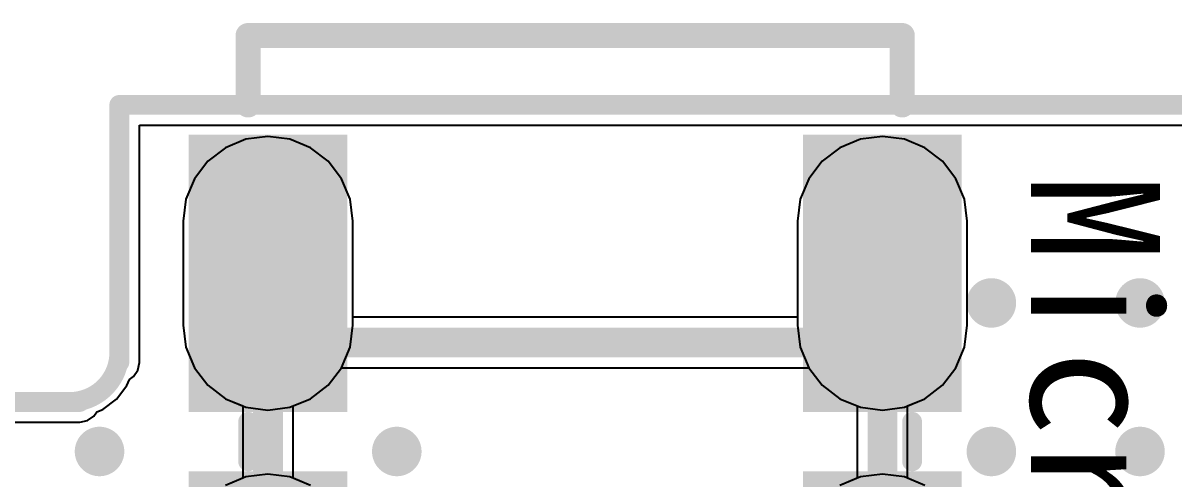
# Model space of a CAD drawing. Header units: millimetres. Extents: x 15 to 120, y 22 to 104.
# Drawn here: x 41.23 to 52.84, y 91.22 to 95.83 of the extents above; entities that cross this region are included whole.
import ezdxf

# ---------------------------------------------------------------- set-up
doc = ezdxf.new("R2010")
doc.units = ezdxf.units.MM
for name, color, linetype in [('BottomLayer', 5, 'Continuous'), ('BottomSolder', 6, 'Continuous'), ('KeepOutLayer', 6, 'Continuous'), ('MultiLayer', 9, 'Continuous'), ('TopLayer', 1, 'Continuous'), ('TopOverlay', 2, 'Continuous'), ('TopPaste', 8, 'Continuous'), ('TopSolder', 216, 'Continuous')]:
    doc.layers.add(name, color=color, linetype=linetype)

msp = doc.modelspace()

# ---------------------------------------------------------------- linework, layer by layer
at = {"layer": 'BottomLayer'}
for p, q in [((42.404, 92.4), (42.404, 94.796)), ((42.404, 94.796), (86.496, 94.796)), ((43.7, 94.682), (43.478, 94.653)), ((43.922, 94.653), (43.7, 94.682)), ((49.9, 94.682), (49.678, 94.653)), ((50.122, 94.653), (49.9, 94.682)), ((43.271, 94.567), (43.094, 94.431)), ((43.478, 94.653), (43.271, 94.567)), ((44.129, 94.567), (43.922, 94.653)), ((44.306, 94.431), (44.129, 94.567)), ((49.471, 94.567), (49.294, 94.431)), ((49.678, 94.653), (49.471, 94.567)), ((50.329, 94.567), (50.122, 94.653)), ((50.506, 94.431), (50.329, 94.567)), ((43.094, 94.431), (42.958, 94.254)), ((44.442, 94.254), (44.306, 94.431)), ((49.294, 94.431), (49.158, 94.254)), ((50.642, 94.254), (50.506, 94.431)), ((42.958, 94.254), (42.872, 94.047)), ((44.528, 94.047), (44.442, 94.254)), ((49.158, 94.254), (49.072, 94.047)), ((50.728, 94.047), (50.642, 94.254)), ((42.872, 94.047), (42.843, 93.825)), ((44.557, 93.825), (44.528, 94.047)), ((49.072, 94.047), (49.043, 93.825)), ((50.757, 93.825), (50.728, 94.047)), ((42.843, 93.825), (42.843, 92.775)), ((44.557, 92.855), (44.557, 93.825)), ((49.043, 93.825), (49.043, 92.855)), ((50.757, 92.775), (50.757, 93.825)), ((49.043, 92.855), (44.557, 92.855)), ((42.843, 92.775), (42.872, 92.553)), ((50.728, 92.553), (50.757, 92.775)), ((42.872, 92.553), (42.958, 92.346)), ((50.642, 92.346), (50.728, 92.553)), ((42.388, 92.322), (42.404, 92.4)), ((42.958, 92.346), (43.094, 92.169)), ((44.306, 92.169), (44.442, 92.345)), ((44.442, 92.345), (49.158, 92.345)), ((49.158, 92.345), (49.294, 92.169)), ((50.506, 92.169), (50.642, 92.346)), ((42.277, 92.167), (42.301, 92.227)), ((42.301, 92.227), (42.344, 92.256)), ((42.344, 92.256), (42.388, 92.322)), ((42.171, 92.029), (42.277, 92.167)), ((43.094, 92.169), (43.271, 92.033)), ((44.129, 92.033), (44.306, 92.169)), ((49.294, 92.169), (49.471, 92.033)), ((50.329, 92.033), (50.506, 92.169)), ((42.033, 91.923), (42.171, 92.029)), ((43.271, 92.033), (43.445, 91.961)), ((43.955, 91.961), (44.129, 92.033)), ((49.471, 92.033), (49.645, 91.961)), ((50.155, 91.961), (50.329, 92.033)), ((41.944, 91.856), (41.973, 91.899)), ((41.973, 91.899), (42.033, 91.923)), ((43.445, 91.961), (43.445, 91.229)), ((43.955, 91.229), (43.955, 91.961)), ((49.645, 91.961), (49.645, 91.229)), ((50.155, 91.229), (50.155, 91.961)), ((40.7, 91.796), (41.8, 91.796)), ((41.8, 91.796), (41.878, 91.812)), ((41.878, 91.812), (41.944, 91.856)), ((43.445, 91.229), (43.271, 91.157)), ((44.129, 91.157), (43.955, 91.229)), ((49.645, 91.229), (49.471, 91.157)), ((50.329, 91.157), (50.155, 91.229))]:
    msp.add_line(p, q, dxfattribs=at)
for points, const_width in [([(43.7, 92.775), (43.7, 93.825)], 1.5), ([(49.9, 92.775), (49.9, 93.825)], 1.5), ([(43.7, 92.6), (49.9, 92.6)], 0.3), ([(43.7, 89.89), (43.7, 92.6)], 0.3), ([(49.9, 89.89), (49.9, 92.6)], 0.3)]:
    msp.add_lwpolyline(points, dxfattribs=dict(at, const_width=const_width))
for points, const_width in [([(43.325, 93.825, 1), (44.075, 93.825, 1)], 0.75), ([(49.525, 93.825, 1), (50.275, 93.825, 1)], 0.75), ([(43.325, 92.775, 1), (44.075, 92.775, 1)], 0.75), ([(49.525, 92.775, 1), (50.275, 92.775, 1)], 0.75), ([(50.875, 93, 1), (51.125, 93, 1)], 0.25), ([(52.375, 93, 1), (52.625, 93, 1)], 0.25), ([(43.625, 92.6, 1), (43.775, 92.6, 1)], 0.15), ([(43.625, 92.6, 1), (43.775, 92.6, 1)], 0.15), ([(49.825, 92.6, 1), (49.975, 92.6, 1)], 0.15), ([(49.825, 92.6, 1), (49.975, 92.6, 1)], 0.15), ([(41.875, 91.5, 1), (42.125, 91.5, 1)], 0.25), ([(44.875, 91.5, 1), (45.125, 91.5, 1)], 0.25), ([(50.875, 91.5, 1), (51.125, 91.5, 1)], 0.25), ([(52.375, 91.5, 1), (52.625, 91.5, 1)], 0.25)]:
    msp.add_lwpolyline(points, format="xyb", close=True, dxfattribs=dict(at, const_width=const_width))
at = {"layer": 'BottomSolder', "const_width": 1.6}
for points in [[(43.7, 92.775), (43.7, 93.825)], [(43.7, 92.775), (43.7, 93.825)], [(49.9, 92.775), (49.9, 93.825)], [(49.9, 92.775), (49.9, 93.825)]]:
    msp.add_lwpolyline(points, dxfattribs=at)
at = {"layer": 'BottomSolder', "const_width": 0.8}
for points in [[(43.3, 93.825, 1), (44.1, 93.825, 1)], [(43.3, 93.825, 1), (44.1, 93.825, 1)], [(49.5, 93.825, 1), (50.3, 93.825, 1)], [(49.5, 93.825, 1), (50.3, 93.825, 1)], [(43.3, 92.775, 1), (44.1, 92.775, 1)], [(43.3, 92.775, 1), (44.1, 92.775, 1)], [(49.5, 92.775, 1), (50.3, 92.775, 1)], [(49.5, 92.775, 1), (50.3, 92.775, 1)]]:
    msp.add_lwpolyline(points, format="xyb", close=True, dxfattribs=at)
at = {"layer": 'KeepOutLayer', "const_width": 0.2}
for points in [[(42.2, 92.4), (42.2, 95)], [(42.2, 95), (86.7, 95)], [(40.7, 92), (41.8, 92)]]:
    msp.add_lwpolyline(points, dxfattribs=at)
at = {"layer": 'KeepOutLayer', "const_width": 0.1}
for points in [[(42.15, 95, 1), (42.25, 95, 1)], [(42.15, 95, 1), (42.25, 95, 1)], [(42.15, 92.5, 1), (42.25, 92.5, 1)], [(42.15, 92.4, 1), (42.25, 92.4, 1)], [(41.65, 92, 1), (41.75, 92, 1)], [(41.75, 92, 1), (41.85, 92, 1)]]:
    msp.add_lwpolyline(points, format="xyb", close=True, dxfattribs=at)
at = {"layer": 'KeepOutLayer', "const_width": 0.2}
msp.add_lwpolyline([(42.2, 92.5, -0.414214), (41.7, 92)], format="xyb", dxfattribs=at)
at = {"layer": 'MultiLayer', "const_width": 0.25}
for points in [[(50.875, 93, 1), (51.125, 93, 1)], [(52.375, 93, 1), (52.625, 93, 1)], [(41.875, 91.5, 1), (42.125, 91.5, 1)], [(44.875, 91.5, 1), (45.125, 91.5, 1)], [(50.875, 91.5, 1), (51.125, 91.5, 1)], [(52.375, 91.5, 1), (52.625, 91.5, 1)]]:
    msp.add_lwpolyline(points, format="xyb", close=True, dxfattribs=at)
at = {"layer": 'TopLayer'}
for p, q in [((42.404, 92.4), (42.404, 94.796)), ((42.404, 94.796), (86.496, 94.796)), ((43.7, 94.682), (43.478, 94.653)), ((43.922, 94.653), (43.7, 94.682)), ((49.9, 94.682), (49.678, 94.653)), ((50.122, 94.653), (49.9, 94.682)), ((43.271, 94.567), (43.094, 94.431)), ((43.478, 94.653), (43.271, 94.567)), ((44.129, 94.567), (43.922, 94.653)), ((44.306, 94.431), (44.129, 94.567)), ((49.471, 94.567), (49.294, 94.431)), ((49.678, 94.653), (49.471, 94.567)), ((50.329, 94.567), (50.122, 94.653)), ((50.506, 94.431), (50.329, 94.567)), ((43.094, 94.431), (42.958, 94.254)), ((44.442, 94.254), (44.306, 94.431)), ((49.294, 94.431), (49.158, 94.254)), ((50.642, 94.254), (50.506, 94.431)), ((42.958, 94.254), (42.872, 94.047)), ((44.528, 94.047), (44.442, 94.254)), ((49.158, 94.254), (49.072, 94.047)), ((50.728, 94.047), (50.642, 94.254)), ((42.872, 94.047), (42.843, 93.825)), ((44.557, 93.825), (44.528, 94.047)), ((49.072, 94.047), (49.043, 93.825)), ((50.757, 93.825), (50.728, 94.047)), ((42.843, 93.825), (42.843, 92.775)), ((44.557, 92.775), (44.557, 93.825)), ((49.043, 93.825), (49.043, 92.775)), ((50.757, 92.775), (50.757, 93.825)), ((42.843, 92.775), (42.872, 92.553)), ((44.528, 92.553), (44.557, 92.775)), ((49.043, 92.775), (49.072, 92.553)), ((50.728, 92.553), (50.757, 92.775)), ((42.872, 92.553), (42.958, 92.346)), ((44.442, 92.346), (44.528, 92.553)), ((49.072, 92.553), (49.158, 92.346)), ((50.642, 92.346), (50.728, 92.553)), ((42.388, 92.322), (42.404, 92.4)), ((42.958, 92.346), (43.094, 92.169)), ((44.306, 92.169), (44.442, 92.346)), ((49.158, 92.346), (49.294, 92.169)), ((50.506, 92.169), (50.642, 92.346)), ((42.277, 92.167), (42.301, 92.227)), ((42.301, 92.227), (42.344, 92.256)), ((42.344, 92.256), (42.388, 92.322)), ((42.171, 92.029), (42.277, 92.167)), ((43.094, 92.169), (43.271, 92.033)), ((44.129, 92.033), (44.306, 92.169)), ((49.294, 92.169), (49.471, 92.033)), ((50.329, 92.033), (50.506, 92.169)), ((42.033, 91.923), (42.171, 92.029)), ((43.271, 92.033), (43.478, 91.947)), ((43.922, 91.947), (44.129, 92.033)), ((49.471, 92.033), (49.678, 91.947)), ((50.122, 91.947), (50.329, 92.033)), ((41.944, 91.856), (41.973, 91.899)), ((41.973, 91.899), (42.033, 91.923)), ((43.478, 91.947), (43.7, 91.918)), ((43.7, 91.918), (43.922, 91.947)), ((49.678, 91.947), (49.9, 91.918)), ((49.9, 91.918), (50.122, 91.947)), ((40.7, 91.796), (41.8, 91.796)), ((41.8, 91.796), (41.878, 91.812)), ((41.878, 91.812), (41.944, 91.856)), ((43.478, 91.243), (43.271, 91.157)), ((43.7, 91.272), (43.478, 91.243)), ((43.922, 91.243), (43.7, 91.272)), ((44.129, 91.157), (43.922, 91.243)), ((49.678, 91.243), (49.471, 91.157)), ((49.9, 91.272), (49.678, 91.243)), ((50.122, 91.243), (49.9, 91.272)), ((50.329, 91.157), (50.122, 91.243))]:
    msp.add_line(p, q, dxfattribs=at)
at = {"layer": 'TopLayer', "const_width": 1.5}
for points in [[(43.7, 92.775), (43.7, 93.825)], [(49.9, 92.775), (49.9, 93.825)]]:
    msp.add_lwpolyline(points, dxfattribs=at)
at = {"layer": 'TopLayer'}
for points, const_width in [([(43.325, 93.825, 1), (44.075, 93.825, 1)], 0.75), ([(49.525, 93.825, 1), (50.275, 93.825, 1)], 0.75), ([(43.325, 92.775, 1), (44.075, 92.775, 1)], 0.75), ([(49.525, 92.775, 1), (50.275, 92.775, 1)], 0.75), ([(50.875, 93, 1), (51.125, 93, 1)], 0.25), ([(52.375, 93, 1), (52.625, 93, 1)], 0.25), ([(41.875, 91.5, 1), (42.125, 91.5, 1)], 0.25), ([(44.875, 91.5, 1), (45.125, 91.5, 1)], 0.25), ([(50.875, 91.5, 1), (51.125, 91.5, 1)], 0.25), ([(52.375, 91.5, 1), (52.625, 91.5, 1)], 0.25)]:
    msp.add_lwpolyline(points, format="xyb", close=True, dxfattribs=dict(at, const_width=const_width))
at = {"layer": 'TopOverlay'}
for points, const_width in [([(43.5, 95), (43.5, 95.7)], 0.254), ([(43.5, 95.7), (50.1, 95.7)], 0.254), ([(50.1, 95), (50.1, 95.7)], 0.254), ([(43.5, 91.4), (43.5, 91.8)], 0.2), ([(50.2, 91.4), (50.2, 91.8)], 0.2)]:
    msp.add_lwpolyline(points, dxfattribs=dict(at, const_width=const_width))
for points, const_width in [([(43.436, 95.7, 1), (43.563, 95.7, 1)], 0.127), ([(43.436, 95.7, 1), (43.563, 95.7, 1)], 0.127), ([(50.037, 95.7, 1), (50.164, 95.7, 1)], 0.127), ([(50.037, 95.7, 1), (50.164, 95.7, 1)], 0.127), ([(43.436, 95, 1), (43.563, 95, 1)], 0.127), ([(50.037, 95, 1), (50.164, 95, 1)], 0.127), ([(43.45, 91.8, 1), (43.55, 91.8, 1)], 0.1), ([(50.15, 91.8, 1), (50.25, 91.8, 1)], 0.1), ([(43.45, 91.4, 1), (43.55, 91.4, 1)], 0.1), ([(50.15, 91.4, 1), (50.25, 91.4, 1)], 0.1)]:
    msp.add_lwpolyline(points, format="xyb", close=True, dxfattribs=dict(at, const_width=const_width))
at = {"layer": 'TopPaste'}
for points in [[(44.5, 94.7), (42.9, 94.7), (44.5, 91.9), (42.9, 91.9)], [(50.7, 94.7), (49.1, 94.7), (50.7, 91.9), (49.1, 91.9)], [(44.5, 91.301), (42.9, 91.301), (44.5, 88.501), (42.9, 88.501)], [(50.7, 91.3), (49.1, 91.3), (50.7, 88.5), (49.1, 88.5)]]:
    msp.add_solid(points, dxfattribs=at)
at = {"layer": 'TopSolder', "const_width": 1.6}
for points in [[(43.7, 92.775), (43.7, 93.825)], [(43.7, 92.775), (43.7, 93.825)], [(49.9, 92.775), (49.9, 93.825)], [(49.9, 92.775), (49.9, 93.825)]]:
    msp.add_lwpolyline(points, dxfattribs=at)
at = {"layer": 'TopSolder', "const_width": 0.8}
for points in [[(43.3, 93.825, 1), (44.1, 93.825, 1)], [(43.3, 93.825, 1), (44.1, 93.825, 1)], [(49.5, 93.825, 1), (50.3, 93.825, 1)], [(49.5, 93.825, 1), (50.3, 93.825, 1)], [(43.3, 92.775, 1), (44.1, 92.775, 1)], [(43.3, 92.775, 1), (44.1, 92.775, 1)], [(49.5, 92.775, 1), (50.3, 92.775, 1)], [(49.5, 92.775, 1), (50.3, 92.775, 1)]]:
    msp.add_lwpolyline(points, format="xyb", close=True, dxfattribs=at)

# ---------------------------------------------------------------- texts
at = {"layer": 'TopOverlay'}
msp.add_text('MicroHDMI', height=1.3, rotation=270, dxfattribs=at).set_placement((51.4, 94.3))

doc.saveas('drawing.dxf')
